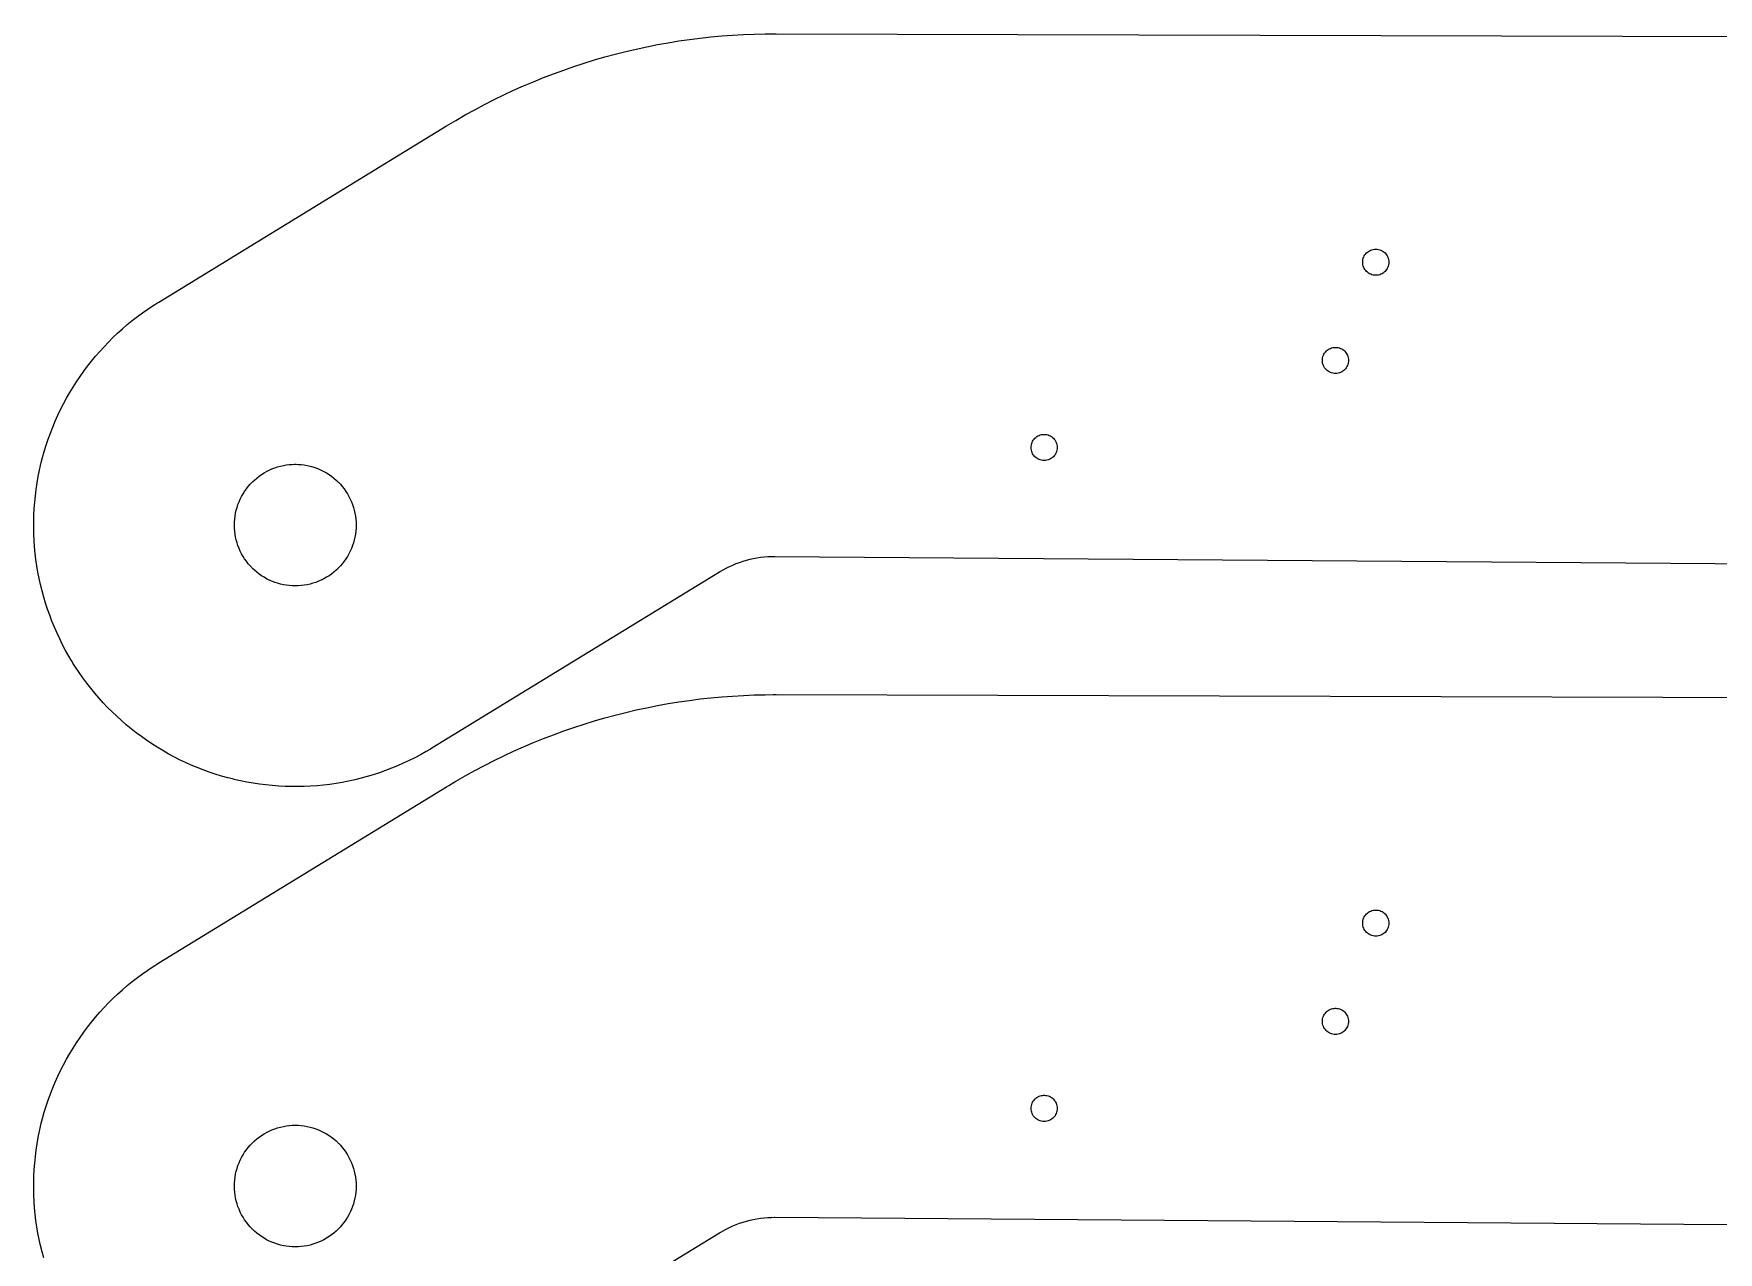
# Model space of a CAD drawing. Extents: x 0 to 862, y 0 to 577.
# Drawn here: x 0 to 409, y 281.5 to 577.4 of the extents above; entities that cross this region are included whole.
import ezdxf

# ---------------------------------------------------------------- set-up
doc = ezdxf.new("R2010")
doc.units = 0
doc.layers.get('0').update_dxf_attribs({"linetype": 'CONTINUOUS'})

msp = doc.modelspace()

# ---------------------------------------------------------------- linework, layer by layer
at = {"color": 0}
for points in [[(495.15, 447.996), (179.96, 450.388), (179.737, 450.39), (179.071, 450.379), (178.186, 450.339), (177.304, 450.269), (176.425, 450.168), (175.553, 450.036), (174.686, 449.875), (173.825, 449.685), (172.972, 449.463), (172.128, 449.213), (171.292, 448.933), (170.467, 448.625), (169.65, 448.287), (168.846, 447.921), (168.054, 447.526), (167.275, 447.104), (166.699, 446.769), (166.508, 446.654), (96.6513, 403.901), (96.315, 403.696), (95.2961, 403.096), (93.9247, 402.325), (92.5376, 401.59), (91.1357, 400.89), (89.7196, 400.228), (88.2899, 399.601), (86.8472, 399.01), (85.3925, 398.456), (83.9264, 397.938), (82.4494, 397.456), (80.9625, 397.011), (79.4661, 396.603), (77.9611, 396.232), (76.4482, 395.897), (74.9279, 395.6), (73.4011, 395.34), (71.8683, 395.118), (70.3304, 394.932), (68.7879, 394.785), (67.2418, 394.674), (65.6925, 394.601), (64.1408, 394.567), (62.5874, 394.571), (61.0329, 394.612), (59.4782, 394.692), (57.9237, 394.81), (56.3704, 394.967), (54.8189, 395.161), (53.2697, 395.394), (51.7239, 395.667), (50.1818, 395.978), (49.0275, 396.235), (48.6443, 396.328), (48.261, 396.419), (47.1158, 396.715), (45.6011, 397.14), (44.1007, 397.601), (42.615, 398.099), (41.1447, 398.631), (39.6904, 399.199), (38.2526, 399.801), (36.8319, 400.438), (35.4289, 401.108), (34.044, 401.811), (32.6781, 402.549), (31.3314, 403.318), (30.0046, 404.119), (28.6985, 404.953), (27.4132, 405.818), (26.1497, 406.714), (24.9085, 407.64), (23.69, 408.597), (22.4949, 409.583), (21.3236, 410.599), (20.1768, 411.643), (19.0553, 412.715), (17.9592, 413.817), (16.8893, 414.944), (15.8463, 416.1), (14.8306, 417.283), (13.8427, 418.492), (12.8834, 419.726), (11.9531, 420.987), (11.0524, 422.272), (10.1819, 423.583), (9.548, 424.582), (9.3422, 424.918), (9.1364, 425.254), (8.5359, 426.272), (7.7651, 427.644), (7.0302, 429.032), (6.3311, 430.433), (5.668, 431.85), (5.041, 433.279), (4.4502, 434.722), (3.8958, 436.176), (3.3777, 437.643), (2.8962, 439.119), (2.4513, 440.607), (2.0432, 442.103), (1.6719, 443.608), (1.3376, 445.121), (1.0404, 446.642), (0.7804, 448.168), (0.5577, 449.7), (0.3724, 451.239), (0.2246, 452.781), (0.1145, 454.328), (0.042, 455.876), (0.0075, 457.428), (0.0109, 458.982), (0.0524, 460.536), (0.132, 462.09), (0.2499, 463.646), (0.4063, 465.199), (0.6011, 466.75), (0.8346, 468.299), (1.1068, 469.844), (1.4179, 471.387), (1.6756, 472.542), (1.7678, 472.925), (1.8601, 473.308), (2.1558, 474.453), (2.5806, 475.968), (3.0417, 477.468), (3.5387, 478.954), (4.0712, 480.424), (4.6388, 481.879), (5.2411, 483.317), (5.8777, 484.738), (6.5481, 486.14), (7.252, 487.525), (7.9888, 488.89), (8.7583, 490.238), (9.56, 491.564), (10.3934, 492.871), (11.2583, 494.156), (12.1541, 495.419), (13.0804, 496.661), (14.0368, 497.879), (15.0231, 499.074), (16.0385, 500.246), (17.0828, 501.392), (18.1556, 502.514), (19.2564, 503.61), (20.3849, 504.679), (21.5406, 505.722), (22.7231, 506.739), (23.9321, 507.726), (25.1669, 508.686), (26.4274, 509.615), (27.7131, 510.517), (29.0233, 511.387), (30.0218, 512.021), (30.3581, 512.226), (100.215, 554.978), (100.779, 555.324), (102.483, 556.339), (104.771, 557.658), (107.079, 558.938), (109.407, 560.175), (111.753, 561.371), (114.118, 562.524), (116.501, 563.636), (118.901, 564.707), (121.318, 565.735), (123.75, 566.721), (126.199, 567.664), (128.662, 568.565), (131.14, 569.422), (133.631, 570.238), (136.136, 571.01), (138.654, 571.739), (141.183, 572.424), (143.725, 573.065), (146.278, 573.664), (148.84, 574.218), (151.413, 574.728), (153.994, 575.194), (156.586, 575.615), (159.185, 575.993), (161.792, 576.325), (164.406, 576.613), (167.026, 576.856), (169.651, 577.053), (172.283, 577.206), (174.919, 577.311), (177.561, 577.374), (179.544, 577.39), (180.206, 577.389), (503.11, 576.46)], [(2.4513, 280.125), (2.0432, 281.621), (1.6719, 283.126), (1.3376, 284.639), (1.0404, 286.16), (0.7804, 287.686), (0.5577, 289.219), (0.3724, 290.757), (0.2246, 292.3), (0.1145, 293.846), (0.042, 295.394), (0.0075, 296.947), (0.0109, 298.5), (0.0524, 300.054), (0.132, 301.61), (0.2499, 303.164), (0.4063, 304.717), (0.6011, 306.268), (0.8346, 307.818), (1.1068, 309.364), (1.4179, 310.906), (1.6756, 312.06), (1.7678, 312.443), (1.8601, 312.826), (2.1558, 313.972), (2.5806, 315.486), (3.0417, 316.987), (3.5387, 318.472), (4.0712, 319.943), (4.6388, 321.397), (5.2411, 322.835), (5.8777, 324.256), (6.5481, 325.658), (7.252, 327.043), (7.9888, 328.41), (8.7583, 329.756), (9.56, 331.083), (10.3934, 332.389), (11.2583, 333.674), (12.1541, 334.938), (13.0804, 336.179), (14.0368, 337.397), (15.0231, 338.593), (16.0385, 339.764), (17.0828, 340.911), (18.1556, 342.032), (19.2564, 343.128), (20.3849, 344.199), (21.5406, 345.242), (22.7231, 346.257), (23.9321, 347.244), (25.1669, 348.204), (26.4274, 349.135), (27.7131, 350.035), (29.0233, 350.906), (30.0218, 351.539), (30.3581, 351.746), (100.215, 394.497), (100.779, 394.842), (102.483, 395.858), (104.771, 397.178), (107.079, 398.456), (109.407, 399.693), (111.753, 400.889), (114.118, 402.043), (116.501, 403.156), (118.901, 404.225), (121.318, 405.253), (123.75, 406.239), (126.199, 407.182), (128.662, 408.083), (131.14, 408.942), (133.631, 409.757), (136.136, 410.528), (138.654, 411.257), (141.183, 411.943), (143.725, 412.585), (146.278, 413.182), (148.84, 413.736), (151.413, 414.247), (153.994, 414.713), (156.586, 415.135), (159.185, 415.511), (161.792, 415.844), (164.406, 416.132), (167.026, 416.374), (169.651, 416.571), (172.283, 416.724), (174.919, 416.831), (177.561, 416.892), (179.544, 416.908), (180.206, 416.907), (503.11, 415.979)], [(495.15, 287.514), (179.96, 289.907), (179.737, 289.908), (179.071, 289.897), (178.186, 289.858), (177.304, 289.787), (176.425, 289.686), (175.553, 289.556), (174.686, 289.394), (173.825, 289.203), (172.972, 288.982), (172.128, 288.732), (171.292, 288.451), (170.467, 288.143), (169.65, 287.806), (168.846, 287.44), (168.054, 287.046), (167.275, 286.622), (166.699, 286.287), (166.508, 286.172), (96.6513, 243.421)]]:
    msp.add_lwpolyline(points, dxfattribs=at)
for points in [[(325.803, 525.079), (325.885, 525.079), (326.128, 525.064), (326.443, 525.015), (326.747, 524.938), (327.039, 524.831), (327.317, 524.696), (327.579, 524.537), (327.824, 524.354), (328.049, 524.15), (328.253, 523.924), (328.436, 523.679), (328.596, 523.418), (328.729, 523.14), (328.836, 522.849), (328.914, 522.544), (328.963, 522.229), (328.978, 521.986), (328.978, 521.904), (328.978, 521.824), (328.963, 521.581), (328.914, 521.265), (328.836, 520.961), (328.729, 520.668), (328.596, 520.392), (328.436, 520.129), (328.253, 519.885), (328.049, 519.66), (327.824, 519.454), (327.579, 519.272), (327.317, 519.113), (327.039, 518.979), (326.747, 518.872), (326.443, 518.794), (326.128, 518.746), (325.885, 518.729), (325.803, 518.729), (325.722, 518.729), (325.479, 518.746), (325.164, 518.794), (324.86, 518.872), (324.568, 518.979), (324.29, 519.113), (324.028, 519.272), (323.783, 519.454), (323.558, 519.66), (323.353, 519.885), (323.171, 520.129), (323.011, 520.392), (322.878, 520.668), (322.771, 520.961), (322.693, 521.265), (322.644, 521.581), (322.628, 521.824), (322.628, 521.904), (322.628, 521.986), (322.644, 522.229), (322.693, 522.544), (322.771, 522.849), (322.878, 523.14), (323.011, 523.418), (323.171, 523.679), (323.353, 523.924), (323.558, 524.15), (323.783, 524.354), (324.028, 524.537), (324.29, 524.696), (324.568, 524.831), (324.86, 524.938), (325.164, 525.015), (325.479, 525.064), (325.722, 525.079), (325.803, 525.079)], [(316.015, 501.232), (316.096, 501.232), (316.339, 501.215), (316.654, 501.168), (316.958, 501.089), (317.25, 500.982), (317.528, 500.849), (317.79, 500.69), (318.035, 500.507), (318.26, 500.301), (318.465, 500.076), (318.647, 499.832), (318.807, 499.571), (318.94, 499.293), (319.047, 499.001), (319.125, 498.697), (319.174, 498.382), (319.19, 498.137), (319.19, 498.057), (319.19, 497.976), (319.174, 497.732), (319.125, 497.417), (319.047, 497.113), (318.94, 496.821), (318.807, 496.543), (318.647, 496.282), (318.465, 496.037), (318.26, 495.811), (318.035, 495.607), (317.79, 495.424), (317.528, 495.265), (317.25, 495.132), (316.958, 495.025), (316.654, 494.946), (316.339, 494.899), (316.096, 494.882), (316.015, 494.882), (315.933, 494.882), (315.69, 494.899), (315.375, 494.946), (315.071, 495.025), (314.779, 495.132), (314.501, 495.265), (314.24, 495.424), (313.996, 495.607), (313.769, 495.811), (313.565, 496.037), (313.382, 496.282), (313.224, 496.543), (313.089, 496.821), (312.982, 497.113), (312.904, 497.417), (312.856, 497.732), (312.84, 497.976), (312.84, 498.057), (312.84, 498.137), (312.856, 498.382), (312.904, 498.697), (312.982, 499.001), (313.089, 499.293), (313.224, 499.571), (313.382, 499.832), (313.565, 500.076), (313.769, 500.301), (313.996, 500.507), (314.24, 500.69), (314.501, 500.849), (314.779, 500.982), (315.071, 501.089), (315.375, 501.168), (315.69, 501.215), (315.933, 501.232), (316.015, 501.232)], [(245.303, 480.099), (245.383, 480.099), (245.628, 480.082), (245.943, 480.033), (246.247, 479.956), (246.539, 479.849), (246.817, 479.715), (247.078, 479.556), (247.322, 479.374), (247.549, 479.168), (247.753, 478.943), (247.936, 478.699), (248.094, 478.436), (248.228, 478.158), (248.335, 477.867), (248.414, 477.563), (248.461, 477.247), (248.478, 477.004), (248.478, 476.922), (248.478, 476.842), (248.461, 476.599), (248.414, 476.283), (248.335, 475.979), (248.228, 475.688), (248.094, 475.41), (247.936, 475.147), (247.753, 474.903), (247.549, 474.678), (247.322, 474.474), (247.078, 474.29), (246.817, 474.131), (246.539, 473.997), (246.247, 473.89), (245.943, 473.813), (245.628, 473.764), (245.383, 473.749), (245.303, 473.749), (245.222, 473.749), (244.978, 473.764), (244.662, 473.813), (244.358, 473.89), (244.067, 473.997), (243.789, 474.131), (243.528, 474.29), (243.283, 474.474), (243.058, 474.678), (242.853, 474.903), (242.671, 475.147), (242.511, 475.41), (242.378, 475.688), (242.271, 475.979), (242.193, 476.283), (242.144, 476.599), (242.128, 476.842), (242.128, 476.922), (242.128, 477.004), (242.144, 477.247), (242.193, 477.563), (242.271, 477.867), (242.378, 478.158), (242.511, 478.436), (242.671, 478.699), (242.853, 478.943), (243.058, 479.168), (243.283, 479.374), (243.528, 479.556), (243.789, 479.715), (244.067, 479.849), (244.358, 479.956), (244.662, 480.033), (244.978, 480.082), (245.222, 480.099), (245.303, 480.099)], [(63.5046, 472.835), (63.6876, 472.835), (64.2369, 472.817), (64.9644, 472.762), (65.6857, 472.672), (66.3996, 472.549), (67.1049, 472.389), (67.8003, 472.196), (68.4847, 471.969), (69.1569, 471.71), (69.8157, 471.418), (70.4597, 471.094), (71.0879, 470.739), (71.699, 470.353), (72.2919, 469.936), (72.8653, 469.489), (73.4179, 469.014), (73.8192, 468.637), (73.9486, 468.508), (74.0782, 468.379), (74.4537, 467.978), (74.9299, 467.425), (75.3765, 466.851), (75.7932, 466.258), (76.1794, 465.647), (76.5347, 465.019), (76.8585, 464.375), (77.1504, 463.717), (77.4099, 463.044), (77.6363, 462.36), (77.8293, 461.664), (77.9883, 460.96), (78.1129, 460.246), (78.2024, 459.524), (78.2565, 458.797), (78.2747, 458.247), (78.2747, 458.064), (78.2747, 457.881), (78.2565, 457.332), (78.2024, 456.604), (78.1129, 455.883), (77.9883, 455.169), (77.8293, 454.464), (77.6363, 453.768), (77.4099, 453.085), (77.1504, 452.412), (76.8585, 451.753), (76.5347, 451.11), (76.1794, 450.481), (75.7932, 449.869), (75.3765, 449.276), (74.9299, 448.704), (74.4537, 448.151), (74.0782, 447.75), (73.9486, 447.621), (73.8192, 447.49), (73.4179, 447.115), (72.8653, 446.639), (72.2919, 446.193), (71.699, 445.776), (71.0879, 445.389), (70.4597, 445.035), (69.8157, 444.71), (69.1569, 444.418), (68.4847, 444.16), (67.8003, 443.933), (67.1049, 443.74), (66.3996, 443.581), (65.6857, 443.456), (64.9644, 443.367), (64.2369, 443.313), (63.6876, 443.294), (63.5046, 443.294), (63.3215, 443.294), (62.7722, 443.313), (62.0447, 443.367), (61.3235, 443.456), (60.6096, 443.581), (59.9043, 443.74), (59.2089, 443.933), (58.5246, 444.16), (57.8524, 444.418), (57.1936, 444.71), (56.5494, 445.035), (55.9213, 445.389), (55.3101, 445.776), (54.7172, 446.193), (54.1439, 446.639), (53.5913, 447.115), (53.19, 447.49), (53.0606, 447.621), (52.9311, 447.75), (52.5554, 448.151), (52.0793, 448.704), (51.6326, 449.276), (51.216, 449.869), (50.8297, 450.481), (50.4744, 451.11), (50.1507, 451.753), (49.8588, 452.412), (49.5993, 453.085), (49.3729, 453.768), (49.1799, 454.464), (49.0208, 455.169), (48.8964, 455.883), (48.8068, 456.604), (48.7526, 457.332), (48.7344, 457.881), (48.7344, 458.064), (48.7344, 458.247), (48.7526, 458.797), (48.8068, 459.524), (48.8964, 460.246), (49.0208, 460.96), (49.1799, 461.664), (49.3729, 462.36), (49.5993, 463.044), (49.8588, 463.717), (50.1507, 464.375), (50.4744, 465.019), (50.8297, 465.647), (51.216, 466.258), (51.6326, 466.851), (52.0793, 467.425), (52.5554, 467.978), (52.9311, 468.379), (53.0606, 468.508), (53.19, 468.637), (53.5913, 469.014), (54.1439, 469.489), (54.7172, 469.936), (55.3101, 470.353), (55.9213, 470.739), (56.5494, 471.094), (57.1936, 471.418), (57.8524, 471.71), (58.5246, 471.969), (59.2089, 472.196), (59.9043, 472.389), (60.6096, 472.549), (61.3235, 472.672), (62.0447, 472.762), (62.7722, 472.817), (63.3215, 472.835), (63.5046, 472.835)], [(325.803, 364.599), (325.885, 364.599), (326.128, 364.582), (326.443, 364.533), (326.747, 364.456), (327.039, 364.349), (327.317, 364.215), (327.579, 364.056), (327.824, 363.874), (328.049, 363.668), (328.253, 363.443), (328.436, 363.199), (328.596, 362.936), (328.729, 362.658), (328.836, 362.367), (328.914, 362.063), (328.963, 361.747), (328.978, 361.504), (328.978, 361.424), (328.978, 361.342), (328.963, 361.099), (328.914, 360.783), (328.836, 360.479), (328.729, 360.188), (328.596, 359.91), (328.436, 359.649), (328.253, 359.404), (328.049, 359.178), (327.824, 358.974), (327.579, 358.79), (327.317, 358.632), (327.039, 358.497), (326.747, 358.39), (326.443, 358.313), (326.128, 358.264), (325.885, 358.249), (325.803, 358.249), (325.722, 358.249), (325.479, 358.264), (325.164, 358.313), (324.86, 358.39), (324.568, 358.497), (324.29, 358.632), (324.028, 358.79), (323.783, 358.974), (323.558, 359.178), (323.353, 359.404), (323.171, 359.649), (323.011, 359.91), (322.878, 360.188), (322.771, 360.479), (322.693, 360.783), (322.644, 361.099), (322.628, 361.342), (322.628, 361.424), (322.628, 361.504), (322.644, 361.747), (322.693, 362.063), (322.771, 362.367), (322.878, 362.658), (323.011, 362.936), (323.171, 363.199), (323.353, 363.443), (323.558, 363.668), (323.783, 363.874), (324.028, 364.056), (324.29, 364.215), (324.568, 364.349), (324.86, 364.456), (325.164, 364.533), (325.479, 364.582), (325.722, 364.599), (325.803, 364.599)], [(316.015, 340.75), (316.096, 340.75), (316.339, 340.733), (316.654, 340.686), (316.958, 340.608), (317.25, 340.501), (317.528, 340.367), (317.79, 340.208), (318.035, 340.025), (318.26, 339.821), (318.465, 339.594), (318.647, 339.35), (318.807, 339.089), (318.94, 338.811), (319.047, 338.519), (319.125, 338.215), (319.174, 337.9), (319.19, 337.657), (319.19, 337.575), (319.19, 337.494), (319.174, 337.251), (319.125, 336.936), (319.047, 336.631), (318.94, 336.339), (318.807, 336.063), (318.647, 335.8), (318.465, 335.556), (318.26, 335.331), (318.035, 335.125), (317.79, 334.943), (317.528, 334.783), (317.25, 334.65), (316.958, 334.543), (316.654, 334.465), (316.339, 334.417), (316.096, 334.4), (316.015, 334.4), (315.933, 334.4), (315.69, 334.417), (315.375, 334.465), (315.071, 334.543), (314.779, 334.65), (314.501, 334.783), (314.24, 334.943), (313.996, 335.125), (313.769, 335.331), (313.565, 335.556), (313.382, 335.8), (313.224, 336.063), (313.089, 336.339), (312.982, 336.631), (312.904, 336.936), (312.856, 337.251), (312.84, 337.494), (312.84, 337.575), (312.84, 337.657), (312.856, 337.9), (312.904, 338.215), (312.982, 338.519), (313.089, 338.811), (313.224, 339.089), (313.382, 339.35), (313.565, 339.594), (313.769, 339.821), (313.996, 340.025), (314.24, 340.208), (314.501, 340.367), (314.779, 340.501), (315.071, 340.608), (315.375, 340.686), (315.69, 340.733), (315.933, 340.75), (316.015, 340.75)], [(245.303, 319.617), (245.383, 319.617), (245.628, 319.6), (245.943, 319.551), (246.247, 319.474), (246.539, 319.367), (246.817, 319.233), (247.078, 319.074), (247.322, 318.892), (247.549, 318.686), (247.753, 318.461), (247.936, 318.217), (248.094, 317.956), (248.228, 317.678), (248.335, 317.386), (248.414, 317.082), (248.461, 316.767), (248.478, 316.522), (248.478, 316.442), (248.478, 316.36), (248.461, 316.117), (248.414, 315.801), (248.335, 315.497), (248.228, 315.206), (248.094, 314.928), (247.936, 314.667), (247.753, 314.422), (247.549, 314.196), (247.322, 313.992), (247.078, 313.808), (246.817, 313.65), (246.539, 313.517), (246.247, 313.41), (245.943, 313.331), (245.628, 313.283), (245.383, 313.267), (245.303, 313.267), (245.222, 313.267), (244.978, 313.283), (244.662, 313.331), (244.358, 313.41), (244.067, 313.517), (243.789, 313.65), (243.528, 313.808), (243.283, 313.992), (243.058, 314.196), (242.853, 314.422), (242.671, 314.667), (242.511, 314.928), (242.378, 315.206), (242.271, 315.497), (242.193, 315.801), (242.144, 316.117), (242.128, 316.36), (242.128, 316.442), (242.128, 316.522), (242.144, 316.767), (242.193, 317.082), (242.271, 317.386), (242.378, 317.678), (242.511, 317.956), (242.671, 318.217), (242.853, 318.461), (243.058, 318.686), (243.283, 318.892), (243.528, 319.074), (243.789, 319.233), (244.067, 319.367), (244.358, 319.474), (244.662, 319.551), (244.978, 319.6), (245.222, 319.617), (245.303, 319.617)], [(63.5046, 312.353), (63.6876, 312.353), (64.2369, 312.335), (64.9644, 312.281), (65.6857, 312.192), (66.3996, 312.067), (67.1049, 311.907), (67.8003, 311.714), (68.4847, 311.487), (69.1569, 311.229), (69.8157, 310.938), (70.4597, 310.612), (71.0879, 310.258), (71.699, 309.871), (72.2919, 309.454), (72.8653, 309.008), (73.4179, 308.532), (73.8192, 308.157), (73.9486, 308.026), (74.0782, 307.897), (74.4537, 307.496), (74.9299, 306.943), (75.3765, 306.371), (75.7932, 305.778), (76.1794, 305.167), (76.5347, 304.537), (76.8585, 303.894), (77.1504, 303.235), (77.4099, 302.563), (77.6363, 301.879), (77.8293, 301.183), (77.9883, 300.478), (78.1129, 299.764), (78.2024, 299.043), (78.2565, 298.315), (78.2747, 297.765), (78.2747, 297.583), (78.2747, 297.4), (78.2565, 296.85), (78.2024, 296.124), (78.1129, 295.401), (77.9883, 294.688), (77.8293, 293.983), (77.6363, 293.287), (77.4099, 292.603), (77.1504, 291.931), (76.8585, 291.272), (76.5347, 290.628), (76.1794, 290), (75.7932, 289.389), (75.3765, 288.796), (74.9299, 288.222), (74.4537, 287.669), (74.0782, 287.268), (73.9486, 287.139), (73.8192, 287.01), (73.4179, 286.633), (72.8653, 286.158), (72.2919, 285.711), (71.699, 285.294), (71.0879, 284.908), (70.4597, 284.553), (69.8157, 284.229), (69.1569, 283.938), (68.4847, 283.678), (67.8003, 283.451), (67.1049, 283.258), (66.3996, 283.099), (65.6857, 282.975), (64.9644, 282.885), (64.2369, 282.831), (63.6876, 282.813), (63.5046, 282.813), (63.3215, 282.813), (62.7722, 282.831), (62.0447, 282.885), (61.3235, 282.975), (60.6096, 283.099), (59.9043, 283.258), (59.2089, 283.451), (58.5246, 283.678), (57.8524, 283.938), (57.1936, 284.229), (56.5494, 284.553), (55.9213, 284.908), (55.3101, 285.294), (54.7172, 285.711), (54.1439, 286.158), (53.5913, 286.633), (53.19, 287.01), (53.0606, 287.139), (52.9311, 287.268), (52.5554, 287.669), (52.0793, 288.222), (51.6326, 288.796), (51.216, 289.389), (50.8297, 290), (50.4744, 290.628), (50.1507, 291.272), (49.8588, 291.931), (49.5993, 292.603), (49.3729, 293.287), (49.1799, 293.983), (49.0208, 294.688), (48.8964, 295.401), (48.8068, 296.124), (48.7526, 296.85), (48.7344, 297.4), (48.7344, 297.583), (48.7344, 297.765), (48.7526, 298.315), (48.8068, 299.043), (48.8964, 299.764), (49.0208, 300.478), (49.1799, 301.183), (49.3729, 301.879), (49.5993, 302.563), (49.8588, 303.235), (50.1507, 303.894), (50.4744, 304.537), (50.8297, 305.167), (51.216, 305.778), (51.6326, 306.371), (52.0793, 306.943), (52.5554, 307.496), (52.9311, 307.897), (53.0606, 308.026), (53.19, 308.157), (53.5913, 308.532), (54.1439, 309.008), (54.7172, 309.454), (55.3101, 309.871), (55.9213, 310.258), (56.5494, 310.612), (57.1936, 310.938), (57.8524, 311.229), (58.5246, 311.487), (59.2089, 311.714), (59.9043, 311.907), (60.6096, 312.067), (61.3235, 312.192), (62.0447, 312.281), (62.7722, 312.335), (63.3215, 312.353), (63.5046, 312.353)]]:
    msp.add_lwpolyline(points, close=True, dxfattribs=at)

doc.saveas('drawing.dxf')
